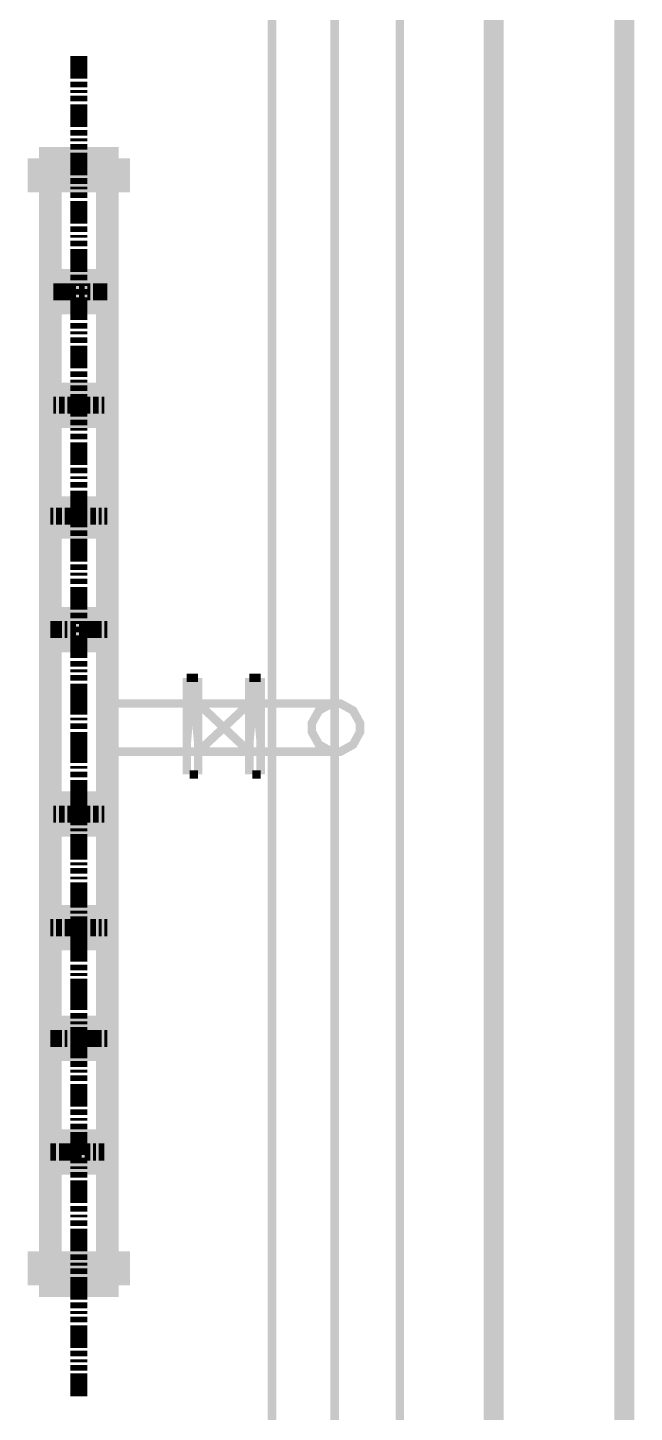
# Model space of a CAD drawing. Extents: x 0.4 to 11.4, y 0.4 to 16.2.
# Drawn here: x 4.533 to 4.889, y 6.543 to 7.356 of the extents above; entities that cross this region are included whole.
import ezdxf

# ---------------------------------------------------------------- set-up
doc = ezdxf.new("R2010")
doc.units = 0
doc.header["$MEASUREMENT"] = 0

msp = doc.modelspace()

# ---------------------------------------------------------------- linework, layer by layer
at = {"color": 0}
for points, const_width in [([(4.8061, 12.6895), (4.8061, 4.64947)], 0.01167), ([(4.88276, 12.6694), (4.88276, 4.63113)], 0.01167), ([(4.67611, 5.46446), (4.67611, 12.4094)], 0.005), ([(4.71278, 5.46446), (4.71278, 12.4094)], 0.005), ([(4.75108, 12.4078), (4.75108, 5.47775)], 0.005), ([(4.56278, 7.33946), (4.56278, 7.33778), (4.56278, 7.3361), (4.56278, 7.33442), (4.56278, 7.33279)], 0.01), ([(4.56278, 7.33279), (4.56278, 7.33111), (4.56278, 7.32943), (4.56278, 7.32781), (4.56278, 7.32611)], 0.01), ([(4.56278, 7.32443), (4.56278, 7.32275), (4.56278, 7.32112)], 0.01), ([(4.56278, 7.31944), (4.56278, 7.31776)], 0.01), ([(4.56278, 7.31614), (4.56278, 7.31446), (4.56278, 7.31278)], 0.01), ([(4.56278, 7.31108), (4.56278, 7.30946), (4.56278, 7.30778), (4.56278, 7.3061)], 0.01), ([(4.56278, 7.3061), (4.56278, 7.30447), (4.56278, 7.30279), (4.56278, 7.30111), (4.56278, 7.29943)], 0.01), ([(4.56278, 7.29943), (4.56278, 7.29779)], 0.01), ([(4.56278, 7.29611), (4.56278, 7.29443), (4.56278, 7.29275)], 0.01), ([(4.56278, 7.29113), (4.56278, 7.28944)], 0.01), ([(4.56278, 7.28776), (4.56278, 7.28614), (4.56278, 7.28444)], 0.01), ([(4.5861, 7.27946), (4.53944, 7.27946)], 0.01333), ([(4.5861, 7.27946), (4.5861, 7.26611), (4.53944, 7.26611), (4.53944, 7.27946)], 0.01333), ([(4.56278, 7.28276), (4.56278, 7.28108), (4.56278, 7.27946), (4.56278, 7.27778)], 0.01), ([(4.56278, 7.27778), (4.56278, 7.2761), (4.56278, 7.27447), (4.56278, 7.27279), (4.56278, 7.27111)], 0.01), ([(4.56278, 7.27111), (4.56278, 7.26942)], 0.01), ([(4.54611, 6.63113), (4.54611, 7.26611)], 0.01333), ([(4.56278, 7.26779), (4.56278, 7.26611), (4.56278, 7.26443)], 0.01), ([(4.56278, 7.26281), (4.56278, 7.26113)], 0.01), ([(4.57943, 6.9611), (4.57943, 7.26611)], 0.01333), ([(4.56278, 7.25944), (4.56278, 7.25776), (4.56278, 7.25612)], 0.01), ([(4.56278, 7.25444), (4.56278, 7.25276), (4.56278, 7.25108), (4.56278, 7.24946)], 0.01), ([(4.56278, 7.24946), (4.56278, 7.24778), (4.56278, 7.2461), (4.56278, 7.24447), (4.56278, 7.24278)], 0.01), ([(4.56278, 7.24278), (4.56278, 7.2411)], 0.01), ([(4.56278, 7.23942), (4.56278, 7.23779), (4.56278, 7.23611)], 0.01), ([(4.56278, 7.23443), (4.56278, 7.23281)], 0.01), ([(4.56278, 7.23112), (4.56278, 7.22944), (4.56278, 7.22775)], 0.01), ([(4.56278, 7.22613), (4.56278, 7.22444), (4.56278, 7.22276), (4.56278, 7.22114)], 0.01), ([(4.56278, 7.22114), (4.56278, 7.21946), (4.56278, 7.21778), (4.56278, 7.2161), (4.56278, 7.21446)], 0.01), ([(4.56278, 7.21446), (4.56278, 7.21278)], 0.01), ([(4.54611, 7.20779), (4.57943, 7.20779)], 0.01333), ([(4.54611, 7.19444), (4.57943, 7.19444), (4.57943, 7.20779)], 0.01333), ([(4.56278, 7.2111), (4.56278, 7.20942), (4.56278, 7.20779)], 0.01), ([(4.56278, 7.20611), (4.56278, 7.20443)], 0.01), ([(4.54943, 7.20111), (4.54779, 7.20111)], 0.01), ([(4.5561, 7.20111), (4.55447, 7.20111), (4.55279, 7.20111), (4.55111, 7.20111), (4.54943, 7.20111)], 0.01), ([(4.56108, 7.20111), (4.55946, 7.20111), (4.55778, 7.20111), (4.5561, 7.20111)], 0.01), ([(4.56278, 7.20281), (4.56278, 7.20111), (4.56278, 7.19943)], 0.01), ([(4.56614, 7.20111), (4.56446, 7.20111), (4.56278, 7.20111)], 0.01), ([(4.56278, 7.19775), (4.56278, 7.19612), (4.56278, 7.19444), (4.56278, 7.19276)], 0.01), ([(4.56944, 7.20111), (4.56776, 7.20111)], 0.01), ([(4.57275, 7.20111), (4.57113, 7.20111)], 0.01), ([(4.57943, 7.20111), (4.57781, 7.20111), (4.57611, 7.20111), (4.57443, 7.20111), (4.57275, 7.20111)], 0.01), ([(4.56278, 7.19276), (4.56278, 7.19114), (4.56278, 7.18946), (4.56278, 7.18778), (4.56278, 7.18608)], 0.01), ([(4.56278, 7.18608), (4.56278, 7.18446)], 0.01), ([(4.56278, 7.18278), (4.56278, 7.1811), (4.56278, 7.17947)], 0.01), ([(4.56278, 7.17779), (4.56278, 7.17611)], 0.01), ([(4.56278, 7.17443), (4.56278, 7.17279), (4.56278, 7.17111)], 0.01), ([(4.56278, 7.16943), (4.56278, 7.16775), (4.56278, 7.16613), (4.56278, 7.16444)], 0.01), ([(4.56278, 7.16444), (4.56278, 7.16276), (4.56278, 7.16114), (4.56278, 7.15944), (4.56278, 7.15776)], 0.01), ([(4.56278, 7.15776), (4.56278, 7.15608)], 0.01), ([(4.56278, 7.15446), (4.56278, 7.15278), (4.56278, 7.1511)], 0.01), ([(4.56278, 7.14947), (4.56278, 7.14779)], 0.01), ([(4.54611, 7.14111), (4.57943, 7.14111)], 0.01333), ([(4.54611, 7.12776), (4.57943, 7.12776), (4.57943, 7.14111)], 0.01333), ([(4.56278, 7.14611), (4.56278, 7.14442), (4.56278, 7.14279)], 0.01), ([(4.56278, 7.14111), (4.56278, 7.13943), (4.56278, 7.13781), (4.56278, 7.13613)], 0.01), ([(4.54943, 7.13444), (4.54779, 7.13444)], 0.01), ([(4.55447, 7.13444), (4.55279, 7.13444), (4.55111, 7.13444)], 0.01), ([(4.55778, 7.13444), (4.5561, 7.13444)], 0.01), ([(4.56446, 7.13444), (4.56278, 7.13444), (4.56108, 7.13444), (4.55946, 7.13444), (4.55778, 7.13444)], 0.01), ([(4.56278, 7.13613), (4.56278, 7.13444), (4.56278, 7.13276), (4.56278, 7.13112), (4.56278, 7.12944)], 0.01), ([(4.56944, 7.13444), (4.56776, 7.13444), (4.56614, 7.13444), (4.56446, 7.13444)], 0.01), ([(4.57443, 7.13444), (4.57275, 7.13444), (4.57113, 7.13444)], 0.01), ([(4.57781, 7.13444), (4.57611, 7.13444)], 0.01), ([(4.56278, 7.12944), (4.56278, 7.12776)], 0.01), ([(4.56278, 7.12608), (4.56278, 7.12446), (4.56278, 7.12278)], 0.01), ([(4.56278, 7.1211), (4.56278, 7.11947)], 0.01), ([(4.56278, 7.11778), (4.56278, 7.1161), (4.56278, 7.11442)], 0.01), ([(4.56278, 7.11279), (4.56278, 7.11111), (4.56278, 7.10943), (4.56278, 7.10781)], 0.01), ([(4.56278, 7.10781), (4.56278, 7.10612), (4.56278, 7.10444), (4.56278, 7.10275), (4.56278, 7.10113)], 0.01), ([(4.56278, 7.10113), (4.56278, 7.09944)], 0.01), ([(4.56278, 7.09776), (4.56278, 7.09614), (4.56278, 7.09446)], 0.01), ([(4.56278, 7.09278), (4.56278, 7.0911)], 0.01), ([(4.56278, 7.08946), (4.56278, 7.08778), (4.56278, 7.0861)], 0.01), ([(4.56278, 7.08442), (4.56278, 7.08279), (4.56278, 7.08111), (4.56278, 7.07943)], 0.01), ([(4.54611, 7.07443), (4.57943, 7.07443)], 0.01333), ([(4.54611, 7.06278), (4.57943, 7.06278), (4.57943, 7.07443)], 0.01333), ([(4.56278, 7.07943), (4.56278, 7.07781), (4.56278, 7.07611), (4.56278, 7.07443), (4.56278, 7.07275)], 0.01), ([(4.54779, 7.06944), (4.54611, 7.06944)], 0.01), ([(4.55279, 7.06944), (4.55111, 7.06944), (4.54943, 7.06944)], 0.01), ([(4.5561, 7.06944), (4.55447, 7.06944)], 0.01), ([(4.56278, 7.06944), (4.56108, 7.06944), (4.55946, 7.06944), (4.55778, 7.06944), (4.5561, 7.06944)], 0.01), ([(4.56278, 7.07275), (4.56278, 7.07113)], 0.01), ([(4.56278, 7.06944), (4.56278, 7.06776), (4.56278, 7.06614)], 0.01), ([(4.56776, 7.06944), (4.56614, 7.06944), (4.56446, 7.06944), (4.56278, 7.06944)], 0.01), ([(4.57275, 7.06944), (4.57113, 7.06944), (4.56944, 7.06944)], 0.01), ([(4.57611, 7.06944), (4.57443, 7.06944)], 0.01), ([(4.57943, 7.06944), (4.57781, 7.06944)], 0.01), ([(4.56278, 7.06446), (4.56278, 7.06278)], 0.01), ([(4.56278, 7.06108), (4.56278, 7.05946), (4.56278, 7.05778)], 0.01), ([(4.56278, 7.0561), (4.56278, 7.05447), (4.56278, 7.05279), (4.56278, 7.05111)], 0.01), ([(4.56278, 7.05111), (4.56278, 7.04943), (4.56278, 7.04779), (4.56278, 7.04611), (4.56278, 7.04443)], 0.01), ([(4.56278, 7.04443), (4.56278, 7.04275)], 0.01), ([(4.56278, 7.04113), (4.56278, 7.03944), (4.56278, 7.03776)], 0.01), ([(4.56278, 7.03614), (4.56278, 7.03444)], 0.01), ([(4.56278, 7.03276), (4.56278, 7.03108), (4.56278, 7.02946)], 0.01), ([(4.56278, 7.02778), (4.56278, 7.0261), (4.56278, 7.02447), (4.56278, 7.02279)], 0.01), ([(4.56278, 7.02279), (4.56278, 7.02111), (4.56278, 7.01942), (4.56278, 7.01779), (4.56278, 7.01611)], 0.01), ([(4.54611, 7.00944), (4.57943, 7.00944)], 0.01333), ([(4.56278, 7.01611), (4.56278, 7.01443)], 0.01), ([(4.56278, 7.01281), (4.56278, 7.01112), (4.56278, 7.00944)], 0.01), ([(4.54779, 7.00276), (4.54611, 7.00276)], 0.01), ([(4.55279, 7.00276), (4.55111, 7.00276), (4.54943, 7.00276), (4.54779, 7.00276)], 0.01), ([(4.5561, 7.00276), (4.55447, 7.00276)], 0.01), ([(4.56108, 7.00276), (4.55946, 7.00276), (4.55778, 7.00276)], 0.01), ([(4.56278, 7.00776), (4.56278, 7.00613)], 0.01), ([(4.56278, 7.00444), (4.56278, 7.00276), (4.56278, 7.00108)], 0.01), ([(4.56446, 7.00276), (4.56278, 7.00276)], 0.01), ([(4.57113, 7.00276), (4.56944, 7.00276), (4.56776, 7.00276), (4.56614, 7.00276), (4.56446, 7.00276)], 0.01), ([(4.57611, 7.00276), (4.57443, 7.00276), (4.57275, 7.00276), (4.57113, 7.00276)], 0.01), ([(4.57943, 7.00276), (4.57781, 7.00276)], 0.01), ([(4.54611, 6.9961), (4.57943, 6.9961)], 0.01333), ([(4.56278, 6.99946), (4.56278, 6.99778), (4.56278, 6.9961), (4.56278, 6.99447)], 0.01), ([(4.56278, 6.99447), (4.56278, 6.99278), (4.56278, 6.9911), (4.56278, 6.98942), (4.56278, 6.98779)], 0.01), ([(4.56278, 6.98779), (4.56278, 6.98611)], 0.01), ([(4.56278, 6.98443), (4.56278, 6.98281), (4.56278, 6.98112)], 0.01), ([(4.56278, 6.97944), (4.56278, 6.97775)], 0.01), ([(4.57943, 6.63113), (4.57943, 6.98281)], 0.01333), ([(4.56278, 6.97613), (4.56278, 6.97444), (4.56278, 6.97276)], 0.01), ([(4.56278, 6.97114), (4.56278, 6.96946), (4.56278, 6.96778), (4.56278, 6.9661)], 0.01), ([(4.62608, 6.97444), (4.62608, 6.91775)], 0.005), ([(4.62608, 6.97444), (4.62944, 6.97444)], 0.005), ([(4.62944, 6.97444), (4.63276, 6.97444)], 0.005), ([(4.63276, 6.97444), (4.63276, 6.91775)], 0.005), ([(4.66276, 6.97444), (4.66276, 6.91775)], 0.005), ([(4.66276, 6.97444), (4.66613, 6.97444)], 0.005), ([(4.66613, 6.97444), (4.66943, 6.97444)], 0.005), ([(4.66943, 6.97444), (4.66943, 6.91775)], 0.005), ([(4.56278, 6.9661), (4.56278, 6.96446), (4.56278, 6.96278), (4.56278, 6.9611), (4.56278, 6.95942)], 0.01), ([(4.56278, 6.95942), (4.56278, 6.95779), (4.56278, 6.95611), (4.56278, 6.95443), (4.56278, 6.95281)], 0.01), ([(4.57781, 6.95942), (4.71278, 6.95942)], 0.005), ([(4.63276, 6.9311), (4.66276, 6.95942)], 0.005), ([(4.63276, 6.95942), (4.66276, 6.9311)], 0.005), ([(4.56278, 6.95111), (4.56278, 6.94943)], 0.01), ([(4.56278, 6.94775), (4.56278, 6.94613), (4.56278, 6.94444)], 0.01), ([(4.56278, 6.94276), (4.56278, 6.94114), (4.56278, 6.93946), (4.56278, 6.93778)], 0.01), ([(4.56278, 6.93778), (4.56278, 6.93608), (4.56278, 6.93446), (4.56278, 6.93278), (4.56278, 6.9311)], 0.01), ([(4.56278, 6.9311), (4.56278, 6.92947), (4.56278, 6.92779), (4.56278, 6.92611), (4.56278, 6.92443)], 0.01), ([(4.57943, 6.9311), (4.71278, 6.9311)], 0.005), ([(4.56278, 6.92279), (4.56278, 6.92111)], 0.01), ([(4.56278, 6.91943), (4.56278, 6.91775), (4.56278, 6.91613)], 0.01), ([(4.56278, 6.91444), (4.56278, 6.91276), (4.56278, 6.91114), (4.56278, 6.90944)], 0.01), ([(4.62776, 6.91775), (4.62944, 6.91775)], 0.005), ([(4.62944, 6.91775), (4.63276, 6.91775)], 0.005), ([(4.66444, 6.91775), (4.66613, 6.91775)], 0.005), ([(4.66613, 6.91775), (4.66943, 6.91775)], 0.005), ([(4.56278, 6.90944), (4.56278, 6.90776), (4.56278, 6.90608), (4.56278, 6.90446), (4.56278, 6.90278)], 0.01), ([(4.54611, 6.88781), (4.57943, 6.88781), (4.57943, 6.9011)], 0.01333), ([(4.54611, 6.9011), (4.57943, 6.9011)], 0.01333), ([(4.56278, 6.90278), (4.56278, 6.9011), (4.56278, 6.89947), (4.56278, 6.89779), (4.56278, 6.89611)], 0.01), ([(4.54943, 6.89442), (4.54779, 6.89442)], 0.01), ([(4.55447, 6.89442), (4.55279, 6.89442), (4.55111, 6.89442)], 0.01), ([(4.55778, 6.89442), (4.5561, 6.89442)], 0.01), ([(4.56446, 6.89442), (4.56278, 6.89442), (4.56108, 6.89442), (4.55946, 6.89442), (4.55778, 6.89442)], 0.01), ([(4.56278, 6.89442), (4.56278, 6.89279)], 0.01), ([(4.56278, 6.89111), (4.56278, 6.88943), (4.56278, 6.88781)], 0.01), ([(4.56944, 6.89442), (4.56776, 6.89442), (4.56614, 6.89442), (4.56446, 6.89442)], 0.01), ([(4.57443, 6.89442), (4.57275, 6.89442), (4.57113, 6.89442)], 0.01), ([(4.57781, 6.89442), (4.57611, 6.89442)], 0.01), ([(4.56278, 6.88612), (4.56278, 6.88444)], 0.01), ([(4.56278, 6.88276), (4.56278, 6.88113), (4.56278, 6.87944), (4.56278, 6.87776)], 0.01), ([(4.56278, 6.87776), (4.56278, 6.87608), (4.56278, 6.87446), (4.56278, 6.87278), (4.56278, 6.8711)], 0.01), ([(4.56278, 6.8711), (4.56278, 6.86947), (4.56278, 6.86778)], 0.01), ([(4.56278, 6.8661), (4.56278, 6.86442)], 0.01), ([(4.56278, 6.86279), (4.56278, 6.86111), (4.56278, 6.85943)], 0.01), ([(4.56278, 6.85781), (4.56278, 6.85612)], 0.01), ([(4.56278, 6.85444), (4.56278, 6.85275), (4.56278, 6.85113), (4.56278, 6.84944)], 0.01), ([(4.56278, 6.84944), (4.56278, 6.84776), (4.56278, 6.84614), (4.56278, 6.84446), (4.56278, 6.84278)], 0.01), ([(4.56278, 6.84278), (4.56278, 6.8411), (4.56278, 6.83946)], 0.01), ([(4.54611, 6.83442), (4.57943, 6.83442), (4.57943, 6.82113)], 0.01333), ([(4.56278, 6.83778), (4.56278, 6.8361)], 0.01), ([(4.56278, 6.83442), (4.56278, 6.83279), (4.56278, 6.83111)], 0.01), ([(4.54611, 6.82113), (4.57943, 6.82113)], 0.01333), ([(4.54779, 6.82781), (4.54611, 6.82781)], 0.01), ([(4.55279, 6.82781), (4.55111, 6.82781), (4.54943, 6.82781)], 0.01), ([(4.5561, 6.82781), (4.55447, 6.82781)], 0.01), ([(4.56278, 6.82781), (4.56108, 6.82781), (4.55946, 6.82781), (4.55778, 6.82781), (4.5561, 6.82781)], 0.01), ([(4.56278, 6.82943), (4.56278, 6.82781)], 0.01), ([(4.56776, 6.82781), (4.56614, 6.82781), (4.56446, 6.82781), (4.56278, 6.82781)], 0.01), ([(4.56278, 6.82611), (4.56278, 6.82443), (4.56278, 6.82275), (4.56278, 6.82113)], 0.01), ([(4.57275, 6.82781), (4.57113, 6.82781), (4.56944, 6.82781)], 0.01), ([(4.57611, 6.82781), (4.57443, 6.82781)], 0.01), ([(4.57943, 6.82781), (4.57781, 6.82781)], 0.01), ([(4.56278, 6.82113), (4.56278, 6.81944), (4.56278, 6.81776), (4.56278, 6.81614), (4.56278, 6.81446)], 0.01), ([(4.56278, 6.81446), (4.56278, 6.81278), (4.56278, 6.81108), (4.56278, 6.80946), (4.56278, 6.80778)], 0.01), ([(4.56278, 6.8061), (4.56278, 6.80447), (4.56278, 6.80279)], 0.01), ([(4.56278, 6.80111), (4.56278, 6.79943)], 0.01), ([(4.56278, 6.79779), (4.56278, 6.79611), (4.56278, 6.79443), (4.56278, 6.79275)], 0.01), ([(4.56278, 6.79275), (4.56278, 6.79113), (4.56278, 6.78944), (4.56278, 6.78776), (4.56278, 6.78614)], 0.01), ([(4.56278, 6.78614), (4.56278, 6.78444), (4.56278, 6.78276), (4.56278, 6.78108), (4.56278, 6.77946)], 0.01), ([(4.56278, 6.77778), (4.56278, 6.7761), (4.56278, 6.77447)], 0.01), ([(4.54611, 6.76942), (4.57943, 6.76942), (4.57943, 6.75613)], 0.01333), ([(4.56278, 6.77279), (4.56278, 6.77111)], 0.01), ([(4.56278, 6.76942), (4.56278, 6.76779), (4.56278, 6.76611), (4.56278, 6.76443)], 0.01), ([(4.54611, 6.75613), (4.57943, 6.75613)], 0.01333), ([(4.54779, 6.76281), (4.54611, 6.76281)], 0.01), ([(4.55279, 6.76281), (4.55111, 6.76281), (4.54943, 6.76281), (4.54779, 6.76281)], 0.01), ([(4.5561, 6.76281), (4.55447, 6.76281)], 0.01), ([(4.56108, 6.76281), (4.55946, 6.76281), (4.55778, 6.76281)], 0.01), ([(4.56278, 6.76443), (4.56278, 6.76281), (4.56278, 6.76112), (4.56278, 6.75944), (4.56278, 6.75776)], 0.01), ([(4.56446, 6.76281), (4.56278, 6.76281)], 0.01), ([(4.56278, 6.75776), (4.56278, 6.75613), (4.56278, 6.75444), (4.56278, 6.75276), (4.56278, 6.75108)], 0.01), ([(4.57113, 6.76281), (4.56944, 6.76281), (4.56776, 6.76281), (4.56614, 6.76281), (4.56446, 6.76281)], 0.01), ([(4.57611, 6.76281), (4.57443, 6.76281), (4.57275, 6.76281), (4.57113, 6.76281)], 0.01), ([(4.57943, 6.76281), (4.57781, 6.76281)], 0.01), ([(4.56278, 6.74946), (4.56278, 6.74778), (4.56278, 6.7461)], 0.01), ([(4.56278, 6.74447), (4.56278, 6.74278)], 0.01), ([(4.56278, 6.7411), (4.56278, 6.73942), (4.56278, 6.73779)], 0.01), ([(4.56278, 6.73611), (4.56278, 6.73443), (4.56278, 6.73281), (4.56278, 6.73112)], 0.01), ([(4.56278, 6.73112), (4.56278, 6.72944), (4.56278, 6.72775), (4.56278, 6.72613), (4.56278, 6.72444)], 0.01), ([(4.56278, 6.72444), (4.56278, 6.72276)], 0.01), ([(4.56278, 6.72114), (4.56278, 6.71946), (4.56278, 6.71778)], 0.01), ([(4.56278, 6.7161), (4.56278, 6.71446)], 0.01), ([(4.56278, 6.71278), (4.56278, 6.7111), (4.56278, 6.70942)], 0.01), ([(4.54611, 6.70281), (4.57943, 6.70281), (4.57943, 6.68946)], 0.01333), ([(4.56278, 6.70779), (4.56278, 6.70611), (4.56278, 6.70443), (4.56278, 6.70281)], 0.01), ([(4.56278, 6.70281), (4.56278, 6.70111), (4.56278, 6.69943), (4.56278, 6.69775), (4.56278, 6.69613)], 0.01), ([(4.54943, 6.69613), (4.54779, 6.69613), (4.54611, 6.69613)], 0.01), ([(4.55279, 6.69613), (4.55111, 6.69613)], 0.01), ([(4.55946, 6.69613), (4.55778, 6.69613), (4.5561, 6.69613), (4.55447, 6.69613), (4.55279, 6.69613)], 0.01), ([(4.56446, 6.69613), (4.56278, 6.69613), (4.56108, 6.69613), (4.55946, 6.69613)], 0.01), ([(4.56278, 6.69613), (4.56278, 6.69444)], 0.01), ([(4.56278, 6.69276), (4.56278, 6.69114), (4.56278, 6.68946)], 0.01), ([(4.56944, 6.69613), (4.56776, 6.69613), (4.56614, 6.69613)], 0.01), ([(4.57275, 6.69613), (4.57113, 6.69613)], 0.01), ([(4.57781, 6.69613), (4.57611, 6.69613), (4.57443, 6.69613)], 0.01), ([(4.54611, 6.68946), (4.57943, 6.68946)], 0.01333), ([(4.56278, 6.68778), (4.56278, 6.68608)], 0.01), ([(4.56278, 6.68446), (4.56278, 6.68278), (4.56278, 6.6811)], 0.01), ([(4.56278, 6.67947), (4.56278, 6.67779), (4.56278, 6.67611), (4.56278, 6.67443)], 0.01), ([(4.56278, 6.67443), (4.56278, 6.67279), (4.56278, 6.67111), (4.56278, 6.66943), (4.56278, 6.66775)], 0.01), ([(4.56278, 6.66775), (4.56278, 6.66613)], 0.01), ([(4.56278, 6.66444), (4.56278, 6.66276), (4.56278, 6.66114)], 0.01), ([(4.56278, 6.65944), (4.56278, 6.65776)], 0.01), ([(4.56278, 6.65608), (4.56278, 6.65446), (4.56278, 6.65278)], 0.01), ([(4.56278, 6.6511), (4.56278, 6.64947), (4.56278, 6.64779), (4.56278, 6.64611)], 0.01), ([(4.56278, 6.64611), (4.56278, 6.64442), (4.56278, 6.64279), (4.56278, 6.64111), (4.56278, 6.63943)], 0.01), ([(4.56278, 6.63943), (4.56278, 6.63781)], 0.01), ([(4.56278, 6.63612), (4.56278, 6.63444), (4.56278, 6.63276)], 0.01), ([(4.5861, 6.61778), (4.5861, 6.63113), (4.53944, 6.63113), (4.53944, 6.61778)], 0.01333), ([(4.56278, 6.63113), (4.56278, 6.62944)], 0.01), ([(4.56278, 6.62776), (4.56278, 6.62608), (4.56278, 6.62446)], 0.01), ([(4.5861, 6.61778), (4.53944, 6.61778)], 0.01333), ([(4.56278, 6.62278), (4.56278, 6.6211), (4.56278, 6.61947), (4.56278, 6.61778)], 0.01), ([(4.56278, 6.61778), (4.56278, 6.6161), (4.56278, 6.61442), (4.56278, 6.61279), (4.56278, 6.61111)], 0.01), ([(4.56278, 6.61111), (4.56278, 6.60943)], 0.01), ([(4.56278, 6.60781), (4.56278, 6.60612), (4.56278, 6.60444)], 0.01), ([(4.56278, 6.60275), (4.56278, 6.60113)], 0.01), ([(4.56278, 6.59944), (4.56278, 6.59776), (4.56278, 6.59614)], 0.01), ([(4.56278, 6.59446), (4.56278, 6.59278), (4.56278, 6.5911), (4.56278, 6.58946)], 0.01), ([(4.56278, 6.58946), (4.56278, 6.58778), (4.56278, 6.5861), (4.56278, 6.58442), (4.56278, 6.58279)], 0.01), ([(4.56278, 6.58279), (4.56278, 6.58111)], 0.01), ([(4.56278, 6.57943), (4.56278, 6.57781), (4.56278, 6.57611)], 0.01), ([(4.56278, 6.57443), (4.56278, 6.57275)], 0.01), ([(4.56278, 6.57113), (4.56278, 6.56944), (4.56278, 6.56776)], 0.01), ([(4.56278, 6.56614), (4.56278, 6.56446), (4.56278, 6.56278), (4.56278, 6.56108)], 0.01), ([(4.56278, 6.56108), (4.56278, 6.55946), (4.56278, 6.55778), (4.56278, 6.5561), (4.56278, 6.55447)], 0.01), ([(4.56278, 6.55447), (4.56278, 6.55279)], 0.01)]:
    msp.add_lwpolyline(points, dxfattribs=dict(at, const_width=const_width))
for points, const_width in [([(4.56278, 7.3411), (4.56278, 7.3411)], 0.01), ([(4.56278, 7.33946), (4.56278, 7.33946)], 0.01), ([(4.56278, 7.33279), (4.56278, 7.33279)], 0.01), ([(4.56278, 7.32611), (4.56278, 7.32611)], 0.01), ([(4.56278, 7.32443), (4.56278, 7.32443)], 0.01), ([(4.56278, 7.3061), (4.56278, 7.3061)], 0.01), ([(4.56278, 7.29943), (4.56278, 7.29943)], 0.01), ([(4.56278, 7.27778), (4.56278, 7.27778)], 0.01), ([(4.56278, 7.27111), (4.56278, 7.27111)], 0.01), ([(4.56278, 7.24946), (4.56278, 7.24946)], 0.01), ([(4.56278, 7.24278), (4.56278, 7.24278)], 0.01), ([(4.56278, 7.22114), (4.56278, 7.22114)], 0.01), ([(4.56278, 7.21446), (4.56278, 7.21446)], 0.01), ([(4.56944, 7.20193), (4.56944, 7.2034), (4.56506, 7.20779), (4.56358, 7.20779), (4.56218, 7.20779), (4.55778, 7.2034), (4.55778, 7.20193), (4.55778, 7.20053), (4.56218, 7.19612), (4.56358, 7.19612), (4.56506, 7.19612), (4.56944, 7.20053), (4.56944, 7.20193)], 0.005), ([(4.54611, 7.20111), (4.54611, 7.20111)], 0.01), ([(4.54943, 7.20111), (4.54943, 7.20111)], 0.01), ([(4.5561, 7.20111), (4.5561, 7.20111)], 0.01), ([(4.57275, 7.20111), (4.57275, 7.20111)], 0.01), ([(4.57943, 7.20111), (4.57943, 7.20111)], 0.01), ([(4.56278, 7.19276), (4.56278, 7.19276)], 0.01), ([(4.56278, 7.18608), (4.56278, 7.18608)], 0.01), ([(4.56278, 7.16444), (4.56278, 7.16444)], 0.01), ([(4.56278, 7.15776), (4.56278, 7.15776)], 0.01), ([(4.54611, 7.13444), (4.54611, 7.13444)], 0.01), ([(4.55778, 7.13444), (4.55778, 7.13444)], 0.01), ([(4.56944, 7.13525), (4.56944, 7.13672), (4.56506, 7.14111), (4.56358, 7.14111), (4.56218, 7.14111), (4.55778, 7.13672), (4.55778, 7.13525), (4.55778, 7.13385), (4.56218, 7.12944), (4.56358, 7.12944), (4.56506, 7.12944), (4.56944, 7.13385), (4.56944, 7.13525)], 0.005), ([(4.56278, 7.13613), (4.56278, 7.13613)], 0.01), ([(4.56446, 7.13444), (4.56446, 7.13444)], 0.01), ([(4.57781, 7.13444), (4.57781, 7.13444)], 0.01), ([(4.57943, 7.13444), (4.57943, 7.13444)], 0.01), ([(4.56278, 7.12944), (4.56278, 7.12944)], 0.01), ([(4.56278, 7.10781), (4.56278, 7.10781)], 0.01), ([(4.56278, 7.10113), (4.56278, 7.10113)], 0.01), ([(4.56278, 7.07943), (4.56278, 7.07943)], 0.01), ([(4.5561, 7.06944), (4.5561, 7.06944)], 0.01), ([(4.56944, 7.07026), (4.56944, 7.07172), (4.56506, 7.07611), (4.56358, 7.07611), (4.56218, 7.07611), (4.55778, 7.07172), (4.55778, 7.07026), (4.55778, 7.06885), (4.56218, 7.06446), (4.56358, 7.06446), (4.56506, 7.06446), (4.56944, 7.06885), (4.56944, 7.07026)], 0.005), ([(4.56278, 7.07275), (4.56278, 7.07275)], 0.01), ([(4.56278, 7.06944), (4.56278, 7.06944)], 0.01), ([(4.57943, 7.06944), (4.57943, 7.06944)], 0.01), ([(4.56278, 7.05111), (4.56278, 7.05111)], 0.01), ([(4.56278, 7.04443), (4.56278, 7.04443)], 0.01), ([(4.56278, 7.02279), (4.56278, 7.02279)], 0.01), ([(4.56278, 7.01611), (4.56278, 7.01611)], 0.01), ([(4.54779, 7.00276), (4.54779, 7.00276)], 0.01), ([(4.56944, 7.00364), (4.56944, 7.0051), (4.56506, 7.00944), (4.56358, 7.00944), (4.56218, 7.00944), (4.55778, 7.0051), (4.55778, 7.00364), (4.55778, 7.00217), (4.56218, 6.99778), (4.56358, 6.99778), (4.56506, 6.99778), (4.56944, 7.00217), (4.56944, 7.00364)], 0.005), ([(4.56446, 7.00276), (4.56446, 7.00276)], 0.01), ([(4.57113, 7.00276), (4.57113, 7.00276)], 0.01), ([(4.57943, 7.00276), (4.57943, 7.00276)], 0.01), ([(4.56278, 6.99447), (4.56278, 6.99447)], 0.01), ([(4.56278, 6.98779), (4.56278, 6.98779)], 0.01), ([(4.62944, 6.91775), (4.62944, 6.97444), (4.62944, 6.91775)], 0.005), ([(4.66613, 6.91775), (4.66613, 6.97444), (4.66613, 6.91775)], 0.005), ([(4.56278, 6.9661), (4.56278, 6.9661)], 0.01), ([(4.56278, 6.95942), (4.56278, 6.95942)], 0.01), ([(4.56278, 6.95281), (4.56278, 6.95281)], 0.01), ([(4.72775, 6.94526), (4.72775, 6.94781), (4.72364, 6.95529), (4.71615, 6.95942), (4.7136, 6.95942), (4.7111, 6.95942), (4.70361, 6.95529), (4.69943, 6.94781), (4.69943, 6.94526), (4.69943, 6.94276), (4.70361, 6.93528), (4.7111, 6.9311), (4.7136, 6.9311), (4.71615, 6.9311), (4.72364, 6.93528), (4.72775, 6.94276), (4.72775, 6.94526)], 0.005), ([(4.56278, 6.95111), (4.56278, 6.95111)], 0.01), ([(4.56278, 6.93778), (4.56278, 6.93778)], 0.01), ([(4.56278, 6.9311), (4.56278, 6.9311)], 0.01), ([(4.56278, 6.92443), (4.56278, 6.92443)], 0.01), ([(4.56278, 6.92279), (4.56278, 6.92279)], 0.01), ([(4.56278, 6.90944), (4.56278, 6.90944)], 0.01), ([(4.56944, 6.89529), (4.56944, 6.89675), (4.56506, 6.9011), (4.56358, 6.9011), (4.56218, 6.9011), (4.55778, 6.89675), (4.55778, 6.89529), (4.55778, 6.89382), (4.56218, 6.88943), (4.56358, 6.88943), (4.56506, 6.88943), (4.56944, 6.89382), (4.56944, 6.89529)], 0.005), ([(4.56278, 6.90278), (4.56278, 6.90278)], 0.01), ([(4.56278, 6.89611), (4.56278, 6.89611)], 0.01), ([(4.54611, 6.89442), (4.54611, 6.89442)], 0.01), ([(4.55778, 6.89442), (4.55778, 6.89442)], 0.01), ([(4.56278, 6.89442), (4.56278, 6.89442)], 0.01), ([(4.56446, 6.89442), (4.56446, 6.89442)], 0.01), ([(4.57781, 6.89442), (4.57781, 6.89442)], 0.01), ([(4.57943, 6.89442), (4.57943, 6.89442)], 0.01), ([(4.56278, 6.87776), (4.56278, 6.87776)], 0.01), ([(4.56278, 6.8711), (4.56278, 6.8711)], 0.01), ([(4.56278, 6.84944), (4.56278, 6.84944)], 0.01), ([(4.56278, 6.84278), (4.56278, 6.84278)], 0.01), ([(4.56944, 6.82861), (4.56944, 6.83008), (4.56506, 6.83442), (4.56358, 6.83442), (4.56218, 6.83442), (4.55778, 6.83008), (4.55778, 6.82861), (4.55778, 6.82715), (4.56218, 6.82275), (4.56358, 6.82275), (4.56506, 6.82275), (4.56944, 6.82715), (4.56944, 6.82861)], 0.005), ([(4.5561, 6.82781), (4.5561, 6.82781)], 0.01), ([(4.56278, 6.82781), (4.56278, 6.82781)], 0.01), ([(4.57943, 6.82781), (4.57943, 6.82781)], 0.01), ([(4.56278, 6.82113), (4.56278, 6.82113)], 0.01), ([(4.56278, 6.81446), (4.56278, 6.81446)], 0.01), ([(4.56278, 6.80778), (4.56278, 6.80778)], 0.01), ([(4.56278, 6.8061), (4.56278, 6.8061)], 0.01), ([(4.56278, 6.79275), (4.56278, 6.79275)], 0.01), ([(4.56278, 6.78614), (4.56278, 6.78614)], 0.01), ([(4.56278, 6.77946), (4.56278, 6.77946)], 0.01), ([(4.56278, 6.77778), (4.56278, 6.77778)], 0.01), ([(4.56944, 6.76361), (4.56944, 6.76508), (4.56506, 6.76942), (4.56358, 6.76942), (4.56218, 6.76942), (4.55778, 6.76508), (4.55778, 6.76361), (4.55778, 6.76215), (4.56218, 6.75776), (4.56358, 6.75776), (4.56506, 6.75776), (4.56944, 6.76215), (4.56944, 6.76361)], 0.005), ([(4.54779, 6.76281), (4.54779, 6.76281)], 0.01), ([(4.56278, 6.76443), (4.56278, 6.76443)], 0.01), ([(4.56278, 6.75776), (4.56278, 6.75776)], 0.01), ([(4.56446, 6.76281), (4.56446, 6.76281)], 0.01), ([(4.57113, 6.76281), (4.57113, 6.76281)], 0.01), ([(4.57943, 6.76281), (4.57943, 6.76281)], 0.01), ([(4.56278, 6.75108), (4.56278, 6.75108)], 0.01), ([(4.56278, 6.74946), (4.56278, 6.74946)], 0.01), ([(4.56278, 6.73112), (4.56278, 6.73112)], 0.01), ([(4.56278, 6.72444), (4.56278, 6.72444)], 0.01), ([(4.56278, 6.70281), (4.56278, 6.70281)], 0.01), ([(4.55279, 6.69613), (4.55279, 6.69613)], 0.01), ([(4.55946, 6.69613), (4.55946, 6.69613)], 0.01), ([(4.56944, 6.69694), (4.56944, 6.6984), (4.56506, 6.70281), (4.56358, 6.70281), (4.56218, 6.70281), (4.55778, 6.6984), (4.55778, 6.69694), (4.55778, 6.69553), (4.56218, 6.69114), (4.56358, 6.69114), (4.56506, 6.69114), (4.56944, 6.69553), (4.56944, 6.69694)], 0.005), ([(4.56278, 6.69613), (4.56278, 6.69613)], 0.01), ([(4.57781, 6.69613), (4.57781, 6.69613)], 0.01), ([(4.57943, 6.69613), (4.57943, 6.69613)], 0.01), ([(4.56278, 6.67443), (4.56278, 6.67443)], 0.01), ([(4.56278, 6.66775), (4.56278, 6.66775)], 0.01), ([(4.56278, 6.64611), (4.56278, 6.64611)], 0.01), ([(4.56278, 6.63943), (4.56278, 6.63943)], 0.01), ([(4.56278, 6.61778), (4.56278, 6.61778)], 0.01), ([(4.56278, 6.61111), (4.56278, 6.61111)], 0.01), ([(4.56278, 6.58946), (4.56278, 6.58946)], 0.01), ([(4.56278, 6.58279), (4.56278, 6.58279)], 0.01), ([(4.56278, 6.56108), (4.56278, 6.56108)], 0.01), ([(4.56278, 6.55447), (4.56278, 6.55447)], 0.01), ([(4.56278, 6.55111), (4.56278, 6.55111)], 0.01)]:
    msp.add_lwpolyline(points, close=True, dxfattribs=dict(at, const_width=const_width))

doc.saveas('drawing.dxf')
